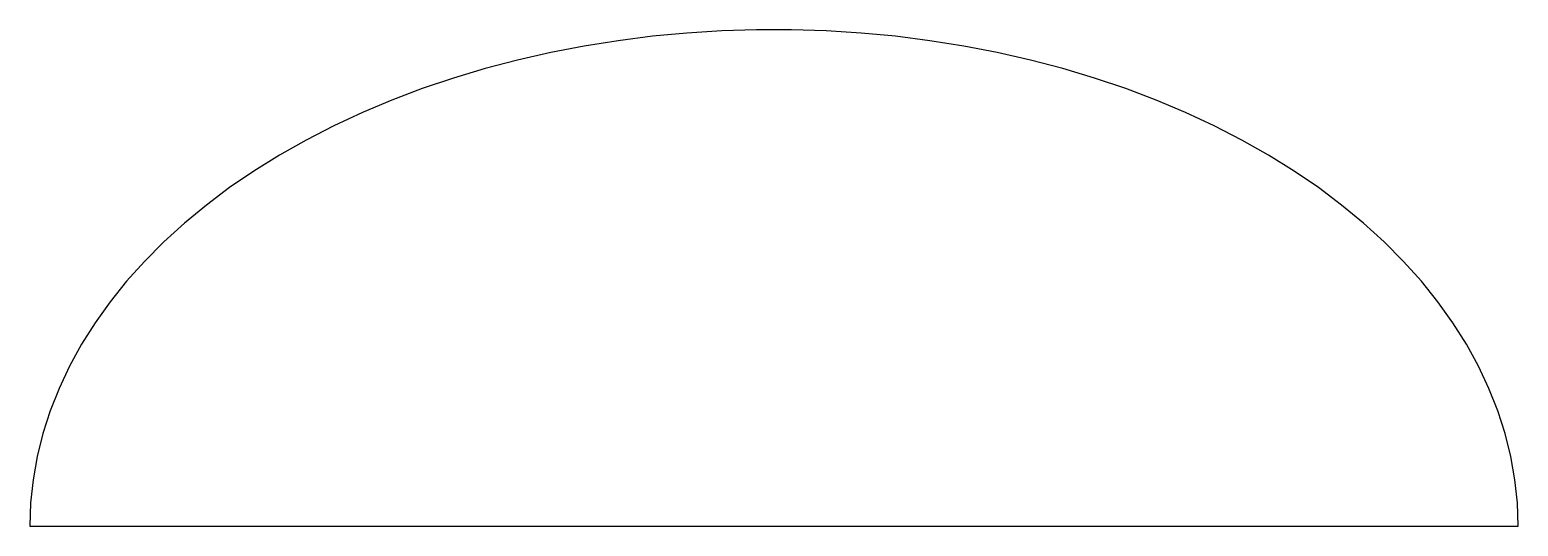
# Model space of a CAD drawing. Extents: x 0 to 3, y 0 to 1.
import ezdxf

# ---------------------------------------------------------------- set-up
doc = ezdxf.new("R2010")
doc.units = 0
doc.layers.get('0').update_dxf_attribs({"linetype": 'CONTINUOUS'})

msp = doc.modelspace()

# ---------------------------------------------------------------- linework, layer by layer
at = {"color": 7, "linetype": 'CONTINUOUS'}
msp.add_line((0, 0), (3, 0), dxfattribs=at)
at = {"color": 7, "linetype": 'CONTINUOUS', "flags": 128}
msp.add_lwpolyline([(3, 0), (2.9984, 0.0469), (2.9934, 0.0936), (2.9852, 0.1402), (2.9737, 0.1865), (2.959, 0.2323), (2.941, 0.2776), (2.9199, 0.3224), (2.8957, 0.3664), (2.8684, 0.4096), (2.8381, 0.4519), (2.8049, 0.4932), (2.7687, 0.5334), (2.7298, 0.5725), (2.6882, 0.6103), (2.644, 0.6468), (2.5973, 0.6818), (2.5482, 0.7153), (2.4967, 0.7473), (2.4431, 0.7776), (2.3874, 0.8063), (2.3297, 0.8331), (2.2702, 0.8581), (2.209, 0.8812), (2.1463, 0.9024), (2.0821, 0.9216), (2.0167, 0.9388), (1.9501, 0.9539), (1.8826, 0.9669), (1.8142, 0.9778), (1.7451, 0.9866), (1.6754, 0.9931), (1.6054, 0.9975), (1.5352, 0.9997), (1.4648, 0.9997), (1.3946, 0.9975), (1.3246, 0.9931), (1.2549, 0.9866), (1.1858, 0.9778), (1.1174, 0.9669), (1.0499, 0.9539), (0.9833, 0.9388), (0.9179, 0.9216), (0.8537, 0.9024), (0.791, 0.8812), (0.7298, 0.8581), (0.6703, 0.8331), (0.6126, 0.8063), (0.5569, 0.7776), (0.5033, 0.7473), (0.4518, 0.7153), (0.4027, 0.6818), (0.356, 0.6468), (0.3118, 0.6103), (0.2702, 0.5725), (0.2313, 0.5334), (0.1951, 0.4932), (0.1619, 0.4519), (0.1316, 0.4096), (0.1043, 0.3664), (0.0801, 0.3224), (0.059, 0.2776), (0.041, 0.2323), (0.0263, 0.1865), (0.0148, 0.1402), (0.0066, 0.0936), (0.0016, 0.0469), (0, 0)], dxfattribs=at)

doc.saveas('drawing.dxf')
